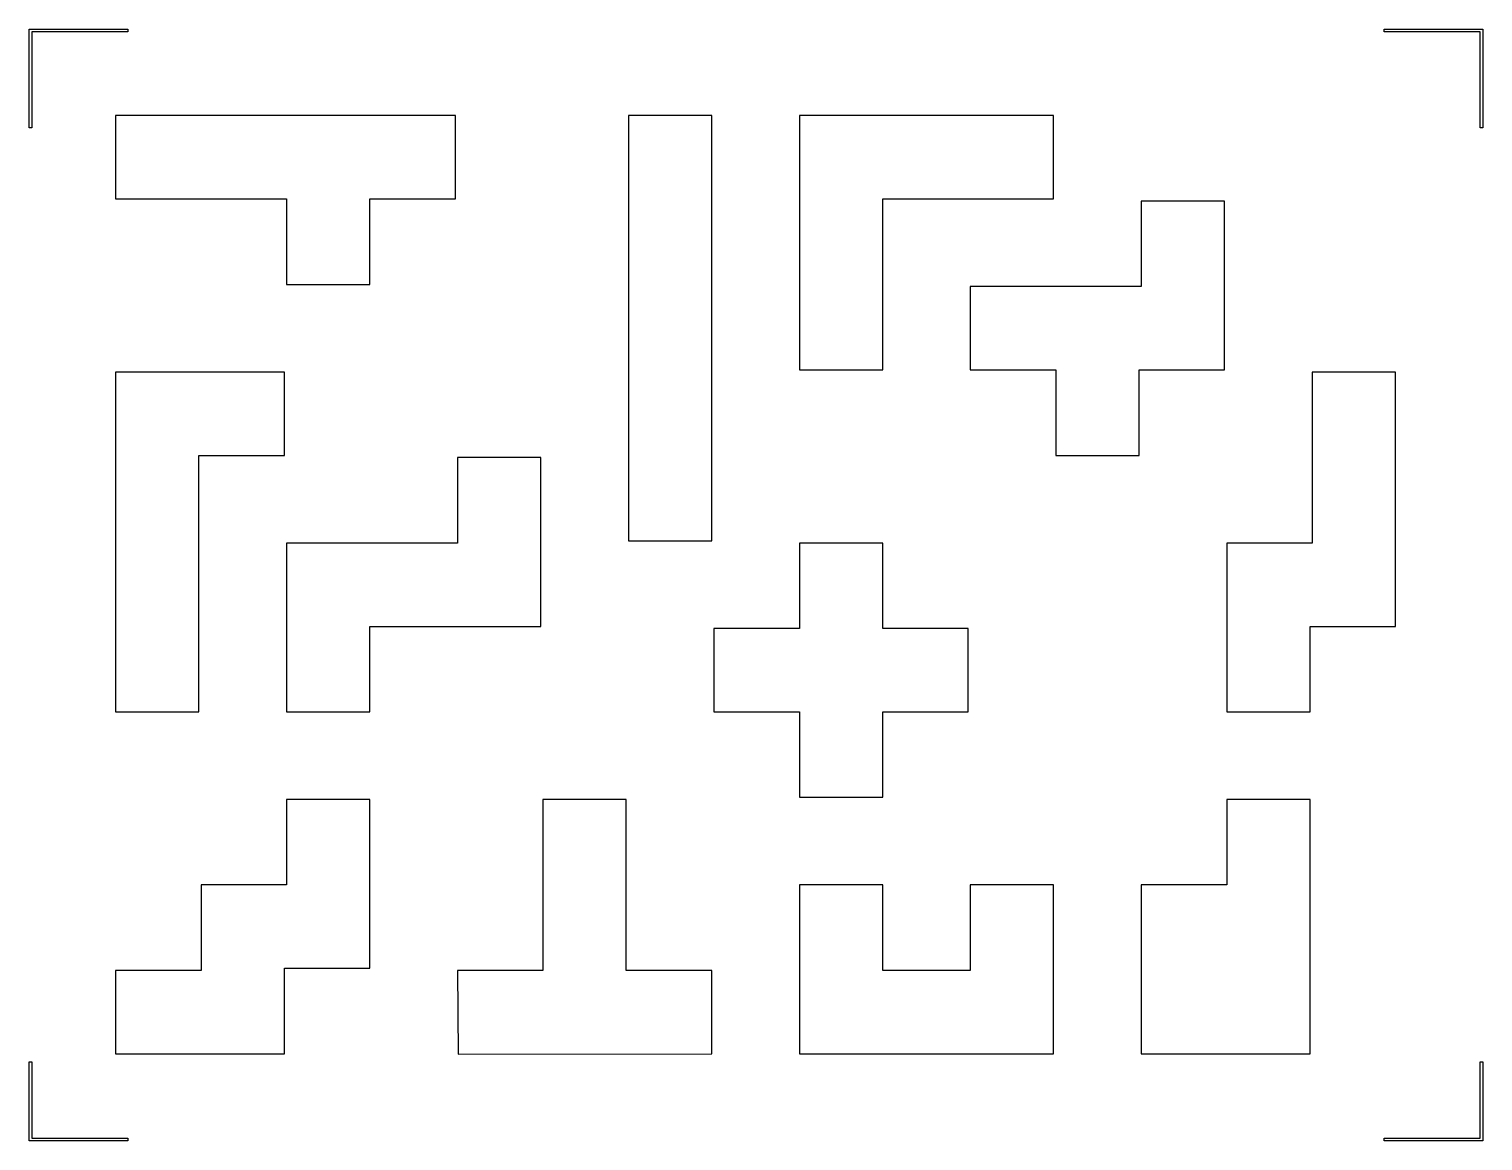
# Model space of a CAD drawing. Extents: x 0 to 11.1, y 0 to 8.4.
import ezdxf

# ---------------------------------------------------------------- set-up
doc = ezdxf.new("R2010")
doc.units = 0
doc.layers.add('Layer_1', color=7, linetype='CONTINUOUS')

msp = doc.modelspace()

# ---------------------------------------------------------------- linework, layer by layer
at = {"layer": 'Layer_1', "color": 7}
for points in [[(0.750004, 8.449999), (0.750004, 8.42871), (0.021249, 8.42871), (0.021249, 7.699994), (0, 7.699994), (0, 8.439333), (0, 8.449999), (0.750004, 8.449999)], [(11.05, 8.449999), (11.05, 7.699995), (11.02875, 7.699995), (11.02875, 8.42871), (10.299993, 8.42871), (10.299993, 8.449999), (11.05, 8.449999)], [(0.65772, 7.792079), (0.65772, 7.158719), (1.95692, 7.158719), (1.95692, 6.509119), (2.59028, 6.509119), (2.59028, 7.158719), (3.23988, 7.158719), (3.23988, 7.792079), (0.65772, 7.792079)], [(4.55532, 7.792079), (4.55532, 4.560319), (5.18868, 4.560319), (5.18868, 7.792079), (4.55532, 7.792079)], [(5.85452, 7.792079), (5.85452, 5.859519), (6.48788, 5.859519), (6.48788, 7.158719), (7.78708, 7.158719), (7.78708, 7.792079), (5.85452, 7.792079)], [(8.45292, 7.142479), (8.45292, 6.492879), (7.15372, 6.492879), (7.15372, 5.859519), (7.80332, 5.859519), (7.80332, 5.209919), (8.43668, 5.209919), (8.43668, 5.859519), (9.08628, 5.859519), (9.08628, 7.142479), (8.45292, 7.142479)], [(0.65772, 5.843279), (0.65772, 3.261119), (1.29108, 3.261119), (1.29108, 5.209919), (1.94068, 5.209919), (1.94068, 5.843279), (0.65772, 5.843279)], [(9.75212, 5.843279), (9.75212, 4.544079), (9.10252, 4.544079), (9.10252, 3.261119), (9.73588, 3.261119), (9.73588, 3.910719), (10.38548, 3.910719), (10.38548, 5.843279), (9.75212, 5.843279)], [(3.25612, 5.193679), (3.25612, 4.544079), (1.95692, 4.544079), (1.95692, 3.261119), (2.59028, 3.261119), (2.59028, 3.910719), (3.88948, 3.910719), (3.88948, 5.193679), (3.25612, 5.193679)], [(5.85452, 4.544079), (5.85452, 3.894479), (5.20492, 3.894479), (5.20492, 3.261119), (5.85452, 3.261119), (5.85452, 2.611519), (6.48788, 2.611519), (6.48788, 3.261119), (7.13748, 3.261119), (7.13748, 3.894479), (6.48788, 3.894479), (6.48788, 4.544079), (5.85452, 4.544079)], [(1.95692, 2.595279), (1.95692, 1.94568), (1.30732, 1.94568), (1.30732, 1.29608), (0.65772, 1.29608), (0.65772, 0.66272), (1.94068, 0.66272), (1.94068, 1.31232), (2.59028, 1.31232), (2.59028, 2.595279), (1.95692, 2.595279)], [(3.90572, 2.595279), (3.90572, 1.29608), (3.25612, 1.29608), (3.26224, 0.658806), (5.18868, 0.66272), (5.18868, 1.29608), (4.53908, 1.29608), (4.53908, 2.595279), (3.90572, 2.595279)], [(9.10252, 2.595279), (9.10252, 1.94568), (8.45292, 1.94568), (8.45292, 0.66272), (9.73588, 0.66272), (9.73588, 2.595279), (9.10252, 2.595279)], [(5.85452, 1.94568), (5.85452, 0.66272), (7.78708, 0.66272), (7.78708, 1.94568), (7.15372, 1.94568), (7.15372, 1.29608), (6.48788, 1.29608), (6.48788, 1.94568), (5.85452, 1.94568)], [(0.021249, 0.599977), (0.021249, 0.021249), (0.750004, 0.021249), (0.750004, 0), (0, 0), (0, 0.599977), (0.021249, 0.599977)], [(11.05, 0.599977), (11.05, 0), (10.299994, 0), (10.299994, 0.021249), (11.028751, 0.021249), (11.028751, 0.599977), (11.05, 0.599977)]]:
    msp.add_lwpolyline(points, close=True, dxfattribs=at)

doc.saveas('drawing.dxf')
